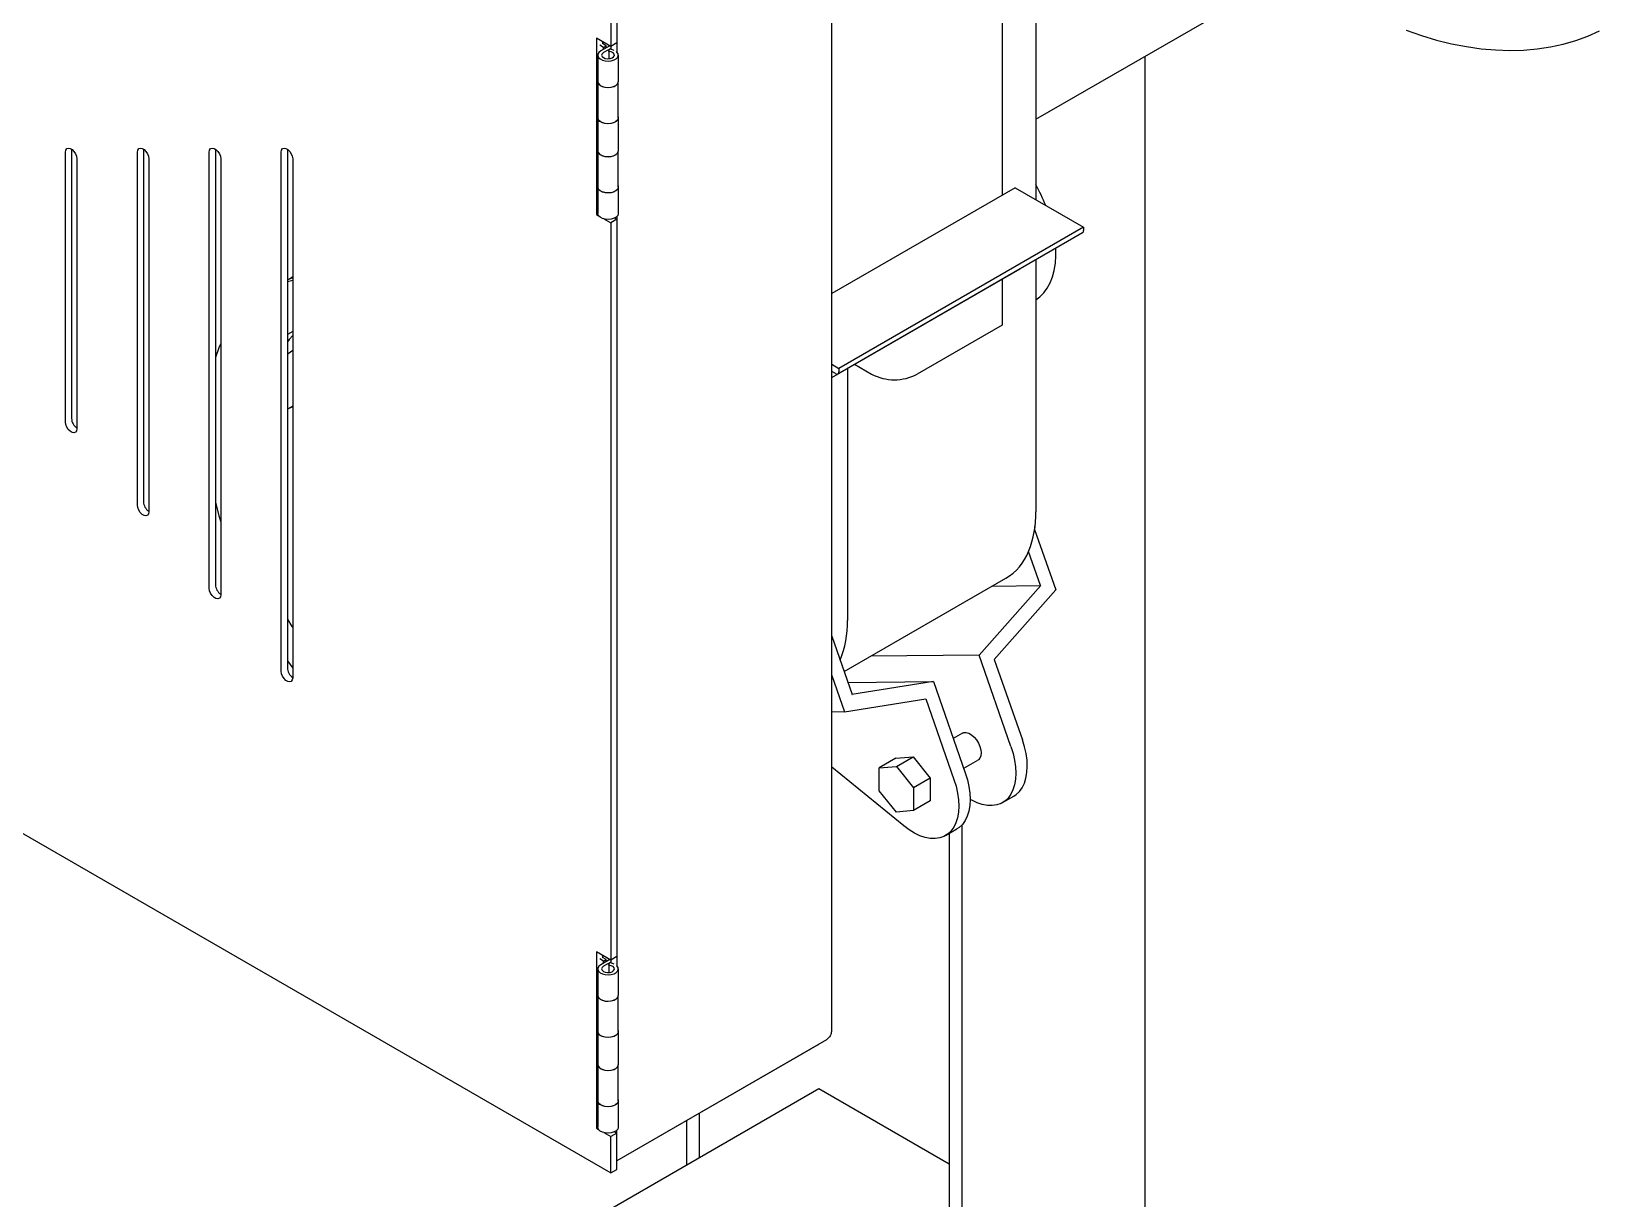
# Model space of a CAD drawing. Header units: millimetres. Extents: x 1293 to 41893, y 1011 to 26911.
# Drawn here: x 9255.8 to 9666.8, y 19295.7 to 19601.6 of the extents above; entities that cross this region are included whole.
import ezdxf

# ---------------------------------------------------------------- set-up
doc = ezdxf.new("R2010")
doc.units = ezdxf.units.MM
doc.header["$LTSCALE"] = 50

msp = doc.modelspace()

# ---------------------------------------------------------------- linework, layer by layer
at = {"color": 7, "linetype": 'Continuous', "lineweight": 25}
for p, q in [((9465.5444712, 19339.9037279), (9465.5444712, 19905.5187683)), ((9407.6418977, 19790.9696824), (9407.6418977, 19596.921441)), ((9409.2522156, 19792.6531744), (9409.2522156, 19596.2140525)), ((9510.258358, 19661.9414769), (9510.258358, 19558.7548995)), ((9519.0444498, 19637.099925), (9519.0444498, 19557.5197054)), ((9519.0444498, 19578.6000986), (9563.2135178, 19604.0983588)), ((9407.6418977, 19597.7216902), (9403.8706616, 19599.8987785)), ((9403.8706616, 19599.8987785), (9403.8706616, 19553.6281325)), ((9405.7444945, 19597.4450829), (9404.7569021, 19598.0152079)), ((9407.3688202, 19597.8793345), (9405.0129218, 19596.5193033)), ((9406.4516013, 19597.8532869), (9405.4640088, 19598.4234119)), ((9405.4809794, 19598.9691618), (9405.4809794, 19598.413615)), ((9405.7444945, 19597.4450829), (9406.4516013, 19597.8532869)), ((9405.7444945, 19596.9416312), (9405.7444945, 19597.4450829)), ((9407.6418977, 19597.1879143), (9405.7483129, 19596.0947711)), ((9406.4516013, 19597.3498353), (9406.4516013, 19597.8532869)), ((9407.1587794, 19596.3672136), (9407.3035194, 19596.96175)), ((9407.1587794, 19596.3672136), (9407.1587794, 19594.4616483)), ((9409.2522156, 19598.6513069), (9407.6418977, 19597.7216902)), ((9404.2201575, 19595.414431), (9404.2201575, 19588.5010521)), ((9409.6334909, 19588.5010521), (9409.6334909, 19595.414431)), ((9547.5823537, 19595.0746798), (9547.5823537, 19129.2124786)), ((9404.2563392, 19588.2464204), (9404.2563392, 19578.9847878)), ((9409.5896725, 19578.9847878), (9409.5896725, 19588.2210328)), ((9404.2201575, 19578.9951562), (9404.2201575, 19570.3534326)), ((9409.6334909, 19570.3534326), (9409.6334909, 19578.9951562)), ((9264.7238321, 19499.2266533), (9264.7238321, 19569.9935237)), ((9266.33415, 19570.7872655), (9266.33415, 19500.15627)), ((9267.7172508, 19568.2654599), (9267.7172508, 19497.4985895)), ((9283.580013, 19477.454001), (9283.580013, 19569.995293)), ((9285.1903308, 19570.7890348), (9285.1903308, 19478.3836177)), ((9286.5734317, 19568.2672292), (9286.5734317, 19475.7259372)), ((9302.4361938, 19455.6813487), (9302.4361938, 19569.9970624)), ((9304.0465116, 19570.7908041), (9304.0465116, 19456.6109654)), ((9305.4296125, 19568.2689985), (9305.4296125, 19453.9532849)), ((9321.2923746, 19433.9086964), (9321.2923746, 19569.9988317)), ((9322.9026925, 19570.7925735), (9322.9026925, 19434.8383131)), ((9324.2857933, 19568.2707679), (9324.2857933, 19432.1806326)), ((9404.2563392, 19570.0988009), (9404.2563392, 19560.8371682)), ((9409.5896725, 19560.8371682), (9409.5896725, 19570.0734132)), ((9404.2201575, 19560.8475366), (9404.2201575, 19553.9341577)), ((9409.6334909, 19553.9341577), (9409.6334909, 19560.8475366)), ((9513.5815785, 19560.6733539), (9465.5444712, 19532.9421221)), ((9513.5815785, 19560.6733539), (9531.5420907, 19550.3049709)), ((9404.2258177, 19553.8331598), (9403.8706616, 19553.6281325)), ((9403.8706616, 19553.6281325), (9404.4645946, 19553.2852622)), ((9405.8027825, 19552.5127428), (9407.6418977, 19551.4510442)), ((9409.2522156, 19552.3806609), (9407.6418977, 19551.4510442)), ((9407.6418977, 19551.4510442), (9407.6418977, 19357.4028028)), ((9408.6491573, 19552.7287991), (9409.2522156, 19552.3806609)), ((9409.2522156, 19553.1345362), (9409.2522156, 19356.6954143)), ((9467.1785632, 19511.8721846), (9531.289578, 19548.8826857)), ((9531.5420907, 19550.3049709), (9467.4310759, 19513.2944698)), ((9531.5420907, 19550.3049709), (9531.5420907, 19549.4407985)), ((9465.5444712, 19510.925775), (9514.9393836, 19539.440851)), ((9514.9782814, 19539.4663746), (9514.9393836, 19539.440851)), ((9519.0444498, 19541.8137236), (9519.0444498, 19475.721386)), ((9324.2857933, 19536.3597903), (9322.9026925, 19535.9920389)), ((9323.4613362, 19536.7680559), (9324.2857933, 19537.4157906)), ((9510.258358, 19536.7385524), (9510.258358, 19524.6631916)), ((9324.2857933, 19522.9556254), (9322.9026925, 19522.1541358)), ((9510.258358, 19524.6631916), (9487.9609241, 19511.7911571)), ((9465.5444712, 19514.3835835), (9467.4310759, 19513.2944698)), ((9471.5153843, 19514.3727098), (9475.9872493, 19511.7911571)), ((9466.5691127, 19511.932535), (9465.5444712, 19512.5240479)), ((9467.4310759, 19513.2944698), (9467.4310759, 19512.4302975)), ((9469.6530411, 19513.297602), (9469.6530411, 19447.2083326)), ((9324.2857933, 19503.4191628), (9322.9026925, 19502.6207156)), ((9518.7187641, 19471.1146448), (9524.2758823, 19455.2171751)), ((9518.7310455, 19471.0795108), (9518.81695, 19471.1291023)), ((9518.81695, 19471.1291023), (9518.81695, 19471.8182661)), ((9520.2788583, 19456.3601649), (9517.141514, 19465.3352909)), ((9468.7972744, 19433.8265593), (9511.1521333, 19458.2774988)), ((9504.1552948, 19438.1638853), (9520.30784, 19456.3768957)), ((9507.5869593, 19456.2193677), (9520.2788583, 19456.3601649)), ((9520.2788583, 19456.3601649), (9520.30784, 19456.3768957)), ((9524.2758823, 19455.2171751), (9508.1483201, 19437.0323346)), ((9465.5444712, 19443.1319832), (9470.8874495, 19427.8471119)), ((9176.7743621, 19435.683088), (9407.6418977, 19302.4060966)), ((9322.9026925, 19436.6699781), (9324.2857933, 19434.7053324)), ((9504.1552948, 19438.1638853), (9475.7649942, 19437.8489383)), ((9512.5245437, 19414.2216408), (9504.1552948, 19438.1638853)), ((9508.1483201, 19437.0323346), (9515.517962, 19415.9497057)), ((9465.5444712, 19432.840527), (9468.8976362, 19423.2479941)), ((9469.7842199, 19431.003165), (9492.18162, 19431.2516299)), ((9492.18162, 19431.2516299), (9470.8584679, 19427.8303808)), ((9492.18162, 19431.2516299), (9500.5508689, 19407.3093855)), ((9470.8584679, 19427.8303808), (9470.8874496, 19427.8471116)), ((9468.8976362, 19423.2479941), (9465.5444712, 19423.2107959)), ((9468.8976362, 19423.2479941), (9490.1878078, 19426.6639516)), ((9490.1878078, 19426.6639516), (9497.5574502, 19405.5813216)), ((9499.8076416, 19417.6698149), (9497.4125912, 19416.2871817)), ((9482.3822548, 19411.0955498), (9478.0238372, 19408.5794888)), ((9482.3822548, 19411.0955498), (9486.8723829, 19411.4970348)), ((9482.5139653, 19408.9809738), (9486.8723829, 19411.4970348)), ((9486.8723829, 19411.4970348), (9491.3625109, 19405.9113582)), ((9484.4476732, 19393.3693393), (9465.5444712, 19408.7958363)), ((9478.0238372, 19408.5794888), (9482.5139653, 19408.9809738)), ((9478.0238372, 19402.5923271), (9478.0238372, 19408.5794888)), ((9482.5139653, 19408.9809738), (9487.0040933, 19403.3952973)), ((9500.1423981, 19408.477914), (9503.8713113, 19410.6305697)), ((9482.5139652, 19397.0066505), (9478.0238372, 19402.5923271)), ((9491.3625109, 19405.9113582), (9487.0040933, 19403.3952973)), ((9487.0040933, 19403.3952973), (9487.0040933, 19397.4081356)), ((9491.3625109, 19405.9113582), (9491.3625109, 19399.9241965)), ((9491.3625109, 19399.9241965), (9487.0040933, 19397.4081356)), ((9510.305455, 19399.4850982), (9513.2988737, 19401.2131621)), ((9487.0040933, 19397.4081356), (9482.5139652, 19397.0066505)), ((9495.3383615, 19390.8447791), (9498.3317802, 19392.5728429)), ((9496.3350254, 19391.4201409), (9496.3350254, 19103.4988887)), ((9499.6876544, 19393.6596634), (9499.6876544, 19101.5634572)), ((9407.6418977, 19358.2030521), (9403.8706616, 19360.3801403)), ((9403.8706616, 19360.3801403), (9403.8706616, 19314.1094943)), ((9405.7444945, 19357.9264447), (9404.7569021, 19358.4965697)), ((9407.3688202, 19358.3606963), (9405.0129218, 19357.0006651)), ((9406.4516013, 19358.3346488), (9405.4640088, 19358.9047738)), ((9405.4809794, 19359.4505236), (9405.4809794, 19358.8949769)), ((9405.7444945, 19357.9264447), (9406.4516013, 19358.3346488)), ((9405.7444945, 19357.4229931), (9405.7444945, 19357.9264447)), ((9407.6418977, 19357.6692762), (9405.7483129, 19356.5761329)), ((9406.4516013, 19357.8311971), (9406.4516013, 19358.3346488)), ((9407.1587794, 19356.8485755), (9407.3035194, 19357.4431118)), ((9409.2522156, 19359.1326688), (9407.6418977, 19358.2030521)), ((9404.2201575, 19355.8957928), (9404.2201575, 19348.9824139)), ((9407.1587794, 19356.8485755), (9407.1587794, 19354.9430102)), ((9409.6334909, 19348.9824139), (9409.6334909, 19355.8957928)), ((9404.2563392, 19348.7277822), (9404.2563392, 19339.4661496)), ((9409.5896725, 19339.4661496), (9409.5896725, 19348.7023946)), ((9404.2201575, 19339.476518), (9404.2201575, 19330.8347944)), ((9464.2104402, 19337.3068777), (9409.2522156, 19305.5801699)), ((9409.6334909, 19330.8347944), (9409.6334909, 19339.476518)), ((9462.266789, 19336.184467), (9409.2522156, 19305.5798052)), ((9462.266789, 19336.184467), (9462.266789, 19336.1848317)), ((9404.2563392, 19330.5801627), (9404.2563392, 19321.3185301)), ((9409.5896725, 19321.3185301), (9409.5896725, 19330.5547751)), ((8892.667124, 18995.7519795), (9462.2100521, 19324.5421134)), ((9462.2100521, 19324.5421134), (9496.3350254, 19304.8421857)), ((9404.2201575, 19321.3288985), (9404.2201575, 19314.4155196)), ((9409.6334909, 19314.4155196), (9409.6334909, 19321.3288985)), ((9430.8390241, 19318.0416045), (9430.8390241, 19306.4320044)), ((9404.2258177, 19314.3145216), (9403.8706616, 19314.1094943)), ((9403.8706616, 19314.1094943), (9404.4645946, 19313.7666241)), ((9405.8027825, 19312.9941047), (9407.6418977, 19311.932406)), ((9409.2522156, 19312.8620227), (9407.6418977, 19311.932406)), ((9408.6491573, 19313.2101609), (9409.2522156, 19312.8620227)), ((9409.2522156, 19303.3357133), (9409.2522156, 19313.6158981)), ((9427.4863951, 19316.106173), (9427.4863951, 19304.4965729)), ((9407.6418977, 19302.4060966), (9407.6418977, 19311.932406)), ((9407.6418977, 19302.4060966), (9409.2522156, 19303.3357133))]:
    msp.add_line(p, q, dxfattribs=at)
at = {"color": 7, "linetype": 'Continuous', "lineweight": 25, "flags": 128}
for points in [[(9616.0701885, 19601.9413086), (9620.0880862, 19600.5584408), (9624.0700661, 19599.382371), (9628.0096694, 19598.4150067), (9631.9005062, 19597.6579171), (9635.7362653, 19597.1123301), (9639.5107254, 19596.7791307), (9643.217764, 19596.6588593), (9646.8513685, 19596.751711), (9650.405645, 19597.0575352), (9653.8748286, 19597.5758359), (9657.2532922, 19598.3057724), (9660.535556, 19599.2461606), (9663.716296, 19600.3954754), (9666.7903532, 19601.7518524)], [(9405.0129218, 19596.5193033), (9404.5357484, 19596.1466542), (9404.2688901, 19595.7095999), (9404.2358193, 19595.246583), (9404.439445, 19594.7983298), (9404.8618564, 19594.4042678), (9405.4658991, 19594.0990581), (9406.1984423, 19593.9095465), (9406.9950529, 19593.8524021), (9407.7856621, 19593.9326512), (9408.5007294, 19594.1432352), (9409.0773585, 19594.4656315), (9409.4648302, 19594.8714827), (9409.6290629, 19595.3250908), (9409.5556112, 19595.786557), (9409.2509356, 19596.2152917), (9409.109206, 19596.3386782)], [(9405.7483129, 19596.0947711), (9405.3934625, 19595.7914753), (9405.2604891, 19595.4336213), (9405.3686339, 19595.0729904), (9405.7022484, 19594.761766), (9406.2130587, 19594.5449819), (9406.8271506, 19594.4540069), (9407.4556653, 19594.502005), (9408.0076568, 19594.6820308), (9408.4032522, 19594.9680348), (9408.5852088, 19595.3186322), (9408.5271977, 19595.6830916), (9408.237613, 19596.0086759), (9407.7583575, 19596.2482731), (9407.1587794, 19596.3672136)], [(9408.5278408, 19596.6742932), (9408.073089, 19596.829919), (9407.3035194, 19596.96175)], [(9404.2201575, 19588.5010521), (9404.2358193, 19588.3332041), (9404.439445, 19587.8849509), (9404.8618564, 19587.4908889), (9405.4658991, 19587.1856792), (9406.1984423, 19586.9961676), (9406.9950529, 19586.9390232), (9407.7856621, 19587.0192723), (9408.5007294, 19587.2298563), (9409.0773585, 19587.5522527), (9409.4648302, 19587.9581038), (9409.6290629, 19588.4117119), (9409.6334909, 19588.5010521)], [(9404.2831211, 19588.2730534), (9404.4225073, 19587.9557593), (9404.8042528, 19587.5559059), (9405.3723603, 19587.2382741), (9406.0768601, 19587.0308021), (9406.8557855, 19586.951739), (9407.6406234, 19587.0080389), (9408.3623409, 19587.1947499), (9408.9574568, 19587.495449), (9409.3736258, 19587.8836874), (9409.5630559, 19588.2737229)], [(9409.5896725, 19579.2751755), (9409.6290629, 19578.9058159), (9409.4648302, 19578.4522079), (9409.0773585, 19578.0463567), (9408.5007294, 19577.7239604), (9407.7856621, 19577.5133763), (9406.9950529, 19577.4331273), (9406.1984423, 19577.4902717), (9405.4658991, 19577.6797833), (9404.8618564, 19577.984993), (9404.439445, 19578.3790549), (9404.2358193, 19578.8273082), (9404.2563392, 19579.2497879)], [(9409.5896725, 19578.9847878), (9409.5742422, 19578.8194203), (9409.3736258, 19578.3777915), (9408.9574568, 19577.9895531), (9408.3623409, 19577.6888539), (9407.6406234, 19577.502143), (9406.8557855, 19577.445843), (9406.0768601, 19577.5249062), (9405.3723603, 19577.7323781), (9404.8042528, 19578.05001), (9404.4225073, 19578.4498634), (9404.2607016, 19578.8967678), (9404.2563392, 19578.9847878)], [(9264.7238321, 19569.9935237), (9264.8140947, 19570.5325449), (9265.0739956, 19570.9023372), (9265.4721868, 19571.0582982), (9265.9606406, 19570.9816166), (9266.4804423, 19570.6815415), (9266.9688962, 19570.1942663), (9267.3670874, 19569.5785635), (9267.6269882, 19568.9086961), (9267.7172508, 19568.2654599)], [(9283.580013, 19569.995293), (9283.6702756, 19570.5343142), (9283.9301764, 19570.9041065), (9284.3283676, 19571.0600675), (9284.8168215, 19570.983386), (9285.3366232, 19570.6833108), (9285.825077, 19570.1960356), (9286.2232682, 19569.5803328), (9286.4831691, 19568.9104654), (9286.5734317, 19568.2672292)], [(9302.4361938, 19569.9970624), (9302.5264564, 19570.5360836), (9302.7863573, 19570.9058759), (9303.1845485, 19571.0618368), (9303.6730023, 19570.9851553), (9304.192804, 19570.6850802), (9304.6812578, 19570.1978049), (9305.079449, 19569.5821022), (9305.3393499, 19568.9122347), (9305.4296125, 19568.2689985)], [(9321.2923746, 19569.9988317), (9321.3826372, 19570.5378529), (9321.6425381, 19570.9076452), (9322.0407293, 19571.0636062), (9322.5291831, 19570.9869246), (9323.0489848, 19570.6868495), (9323.5374387, 19570.1995743), (9323.9356299, 19569.5838715), (9324.1955307, 19568.9140041), (9324.2857933, 19568.2707679)], [(9404.2201575, 19570.3534326), (9404.2358193, 19570.1855846), (9404.439445, 19569.7373313), (9404.8618564, 19569.3432694), (9405.4658991, 19569.0380597), (9406.1984423, 19568.8485481), (9406.9950529, 19568.7914037), (9407.7856621, 19568.8716528), (9408.5007294, 19569.0822368), (9409.0773585, 19569.4046331), (9409.4648302, 19569.8104843), (9409.6290629, 19570.2640923), (9409.6334909, 19570.3534326)], [(9404.2831211, 19570.1254338), (9404.4225073, 19569.8081398), (9404.8042528, 19569.4082864), (9405.3723603, 19569.0906545), (9406.0768601, 19568.8831826), (9406.8557855, 19568.8041195), (9407.6406234, 19568.8604194), (9408.3623409, 19569.0471303), (9408.9574568, 19569.3478295), (9409.3736258, 19569.7360679), (9409.5630559, 19570.1261034)], [(9409.5896725, 19561.1275559), (9409.6290629, 19560.7581964), (9409.4648302, 19560.3045883), (9409.0773585, 19559.8987372), (9408.5007294, 19559.5763408), (9407.7856621, 19559.3657568), (9406.9950529, 19559.2855077), (9406.1984423, 19559.3426521), (9405.4658991, 19559.5321638), (9404.8618564, 19559.8373734), (9404.439445, 19560.2314354), (9404.2358193, 19560.6796886), (9404.2563392, 19561.1021683)], [(9409.5896725, 19560.8371682), (9409.5742422, 19560.6718008), (9409.3736258, 19560.230172), (9408.9574568, 19559.8419336), (9408.3623409, 19559.5412344), (9407.6406234, 19559.3545234), (9406.8557855, 19559.2982235), (9406.0768601, 19559.3772866), (9405.3723603, 19559.5847586), (9404.8042528, 19559.9023904), (9404.4225073, 19560.3022438), (9404.2607016, 19560.7491483), (9404.2563392, 19560.8371682)], [(9409.6334909, 19553.9341577), (9409.6290629, 19553.8448175), (9409.4648302, 19553.3912095), (9409.0773585, 19552.9853583), (9408.5007294, 19552.662962), (9407.7856621, 19552.4523779), (9406.9950529, 19552.3721288), (9406.1984423, 19552.4292733), (9405.4658991, 19552.6187849), (9404.8618564, 19552.9239945), (9404.439445, 19553.3180565), (9404.2358193, 19553.7663097), (9404.2201575, 19553.9341577)], [(9519.0444498, 19531.2820678), (9520.0950882, 19532.0531557), (9521.1413181, 19533.0957609), (9522.049427, 19534.3239992), (9522.8114346, 19535.7270768), (9523.4206443, 19537.2926635), (9523.8717022, 19539.0070007), (9524.1606446, 19540.8550229), (9524.2849321, 19542.8204896), (9524.2474406, 19544.8173463)], [(9322.9026925, 19536.5497593), (9323.8683187, 19536.9178595), (9324.2857933, 19537.0636589)], [(9324.2857933, 19521.9004743), (9323.4068523, 19520.9144835), (9322.9026925, 19520.2954346)], [(9305.4296125, 19519.7929151), (9304.963801, 19518.6883504), (9304.0465116, 19516.1807073)], [(9324.2857933, 19517.9975173), (9323.0737523, 19517.0795326), (9322.9026925, 19516.9379374)], [(9324.2857933, 19503.2478376), (9324.072708, 19503.1594653), (9322.9026925, 19502.6061413)], [(9267.7172508, 19497.4985895), (9267.6269882, 19496.9595683), (9267.3670874, 19496.589776), (9266.9688962, 19496.433815), (9266.4804423, 19496.5104966), (9265.9606406, 19496.8105717), (9265.4721868, 19497.2978469), (9265.0739956, 19497.9135497), (9264.8140947, 19498.5834171), (9264.7238321, 19499.2266533)], [(9286.5734317, 19475.7259372), (9286.4831691, 19475.186916), (9286.2232682, 19474.8171237), (9285.825077, 19474.6611627), (9285.3366232, 19474.7378443), (9284.8168215, 19475.0379194), (9284.3283676, 19475.5251946), (9283.9301764, 19476.1408974), (9283.6702756, 19476.8107648), (9283.580013, 19477.454001)], [(9304.0465116, 19478.2521927), (9304.963801, 19474.6854699), (9305.4296125, 19473.0430906)], [(9305.4296125, 19453.9532849), (9305.3393499, 19453.4142637), (9305.079449, 19453.0444714), (9304.6812578, 19452.8885104), (9304.192804, 19452.9651919), (9303.6730023, 19453.2652671), (9303.1845485, 19453.7525423), (9302.7863573, 19454.3682451), (9302.5264564, 19455.0381125), (9302.4361938, 19455.6813487)], [(9322.9026925, 19447.5910459), (9324.072708, 19445.6868507), (9324.2857933, 19445.3524552)], [(9324.2857933, 19432.1806326), (9324.1955307, 19431.6416113), (9323.9356299, 19431.271819), (9323.5374387, 19431.1158581), (9323.0489848, 19431.1925396), (9322.5291831, 19431.4926148), (9322.0407293, 19431.97989), (9321.6425381, 19432.5955927), (9321.3826372, 19433.2654602), (9321.2923746, 19433.9086964)], [(9499.8076416, 19417.6698149), (9500.207039, 19417.823586), (9500.8204547, 19417.8412393), (9501.4930923, 19417.6443824), (9502.1858605, 19417.2444559), (9502.8584981, 19416.664702), (9503.4719138, 19415.9388139), (9503.9904582, 19415.1089777), (9504.3839954, 19414.2234203), (9504.6296544, 19413.3336072), (9504.7131584, 19412.491251), (9504.6296544, 19411.7453065), (9504.3839954, 19411.1391252), (9503.9904582, 19410.7079362), (9503.8713113, 19410.6305697)], [(9513.2988737, 19401.2131621), (9513.895481, 19401.6099399), (9514.7540506, 19402.4097123), (9515.4745257, 19403.3969558), (9516.046878, 19404.557929), (9516.4631407, 19405.8764719), (9516.7175199, 19407.3342315), (9516.8064747, 19408.9109169), (9516.7287671, 19410.5845821), (9516.4854786, 19412.3319309), (9516.0799956, 19414.1286417), (9515.517962, 19415.9497057)], [(9512.5245437, 19414.2216408), (9513.0865771, 19412.4005769), (9513.49206, 19410.6038662), (9513.7353485, 19408.8565174), (9513.813056, 19407.1828523), (9513.7241011, 19405.606167), (9513.4697219, 19404.1484075), (9513.0534591, 19402.8298647), (9512.4811068, 19401.6688916), (9511.7606316, 19400.6816482), (9510.902062, 19399.8818759), (9509.9173487, 19399.2807069), (9508.8201978, 19398.8865092), (9507.6258811, 19398.7047694), (9506.3510223, 19398.7380174), (9505.0133664, 19398.9857903), (9503.6315326, 19399.4446394), (9502.2247548, 19400.1081778), (9501.8394763, 19400.3234347)], [(9500.5508689, 19407.3093855), (9501.1129023, 19405.4883215), (9501.5183852, 19403.6916107), (9501.7616737, 19401.9442619), (9501.8393812, 19400.2705968), (9501.7504263, 19398.6939114), (9501.496047, 19397.2361519), (9501.0797841, 19395.9176091), (9500.5074318, 19394.756636), (9499.7869566, 19393.7693926), (9498.9283869, 19392.9696203), (9498.3317802, 19392.5728429)], [(9497.5574502, 19405.5813216), (9498.1194836, 19403.7602577), (9498.5249665, 19401.963547), (9498.7682549, 19400.2161982), (9498.8459625, 19398.5425332), (9498.7570076, 19396.9658478), (9498.5026283, 19395.5080883), (9498.0863655, 19394.1895455), (9497.5140132, 19393.0285725), (9496.7935381, 19392.041329), (9495.9349685, 19391.2415567), (9494.9502551, 19390.6403878), (9493.8531043, 19390.24619), (9492.6587875, 19390.0644502), (9491.3839287, 19390.0976982), (9490.0462729, 19390.3454712), (9488.664439, 19390.8043202), (9487.2576612, 19391.4678587), (9485.8455207, 19392.3268505), (9484.4476732, 19393.3693393)], [(9408.5278408, 19357.155655), (9408.073089, 19357.3112808), (9407.3035194, 19357.4431118)], [(9405.0129218, 19357.0006651), (9404.5357484, 19356.628016), (9404.2688901, 19356.1909617), (9404.2358193, 19355.7279448), (9404.439445, 19355.2796916), (9404.8618564, 19354.8856296), (9405.4658991, 19354.58042), (9406.1984423, 19354.3909084), (9406.9950529, 19354.3337639), (9407.7856621, 19354.414013), (9408.5007294, 19354.624597), (9409.0773585, 19354.9469934), (9409.4648302, 19355.3528446), (9409.6290629, 19355.8064526), (9409.5556112, 19356.2679188), (9409.2509356, 19356.6966535), (9409.109206, 19356.8200401)], [(9405.7483129, 19356.5761329), (9405.3934625, 19356.2728371), (9405.2604891, 19355.9149831), (9405.3686339, 19355.5543523), (9405.7022484, 19355.2431278), (9406.2130587, 19355.0263438), (9406.8271506, 19354.9353688), (9407.4556653, 19354.9833668), (9408.0076568, 19355.1633927), (9408.4032522, 19355.4493966), (9408.5852088, 19355.799994), (9408.5271977, 19356.1644534), (9408.237613, 19356.4900377), (9407.7583575, 19356.729635), (9407.1587794, 19356.8485755)], [(9404.2201575, 19348.9824139), (9404.2358193, 19348.814566), (9404.439445, 19348.3663127), (9404.8618564, 19347.9722508), (9405.4658991, 19347.6670411), (9406.1984423, 19347.4775295), (9406.9950529, 19347.4203851), (9407.7856621, 19347.5006341), (9408.5007294, 19347.7112182), (9409.0773585, 19348.0336145), (9409.4648302, 19348.4394657), (9409.6290629, 19348.8930737), (9409.6334909, 19348.9824139)], [(9404.2831211, 19348.7544152), (9404.4225073, 19348.4371212), (9404.8042528, 19348.0372678), (9405.3723603, 19347.7196359), (9406.0768601, 19347.512164), (9406.8557855, 19347.4331008), (9407.6406234, 19347.4894008), (9408.3623409, 19347.6761117), (9408.9574568, 19347.9768109), (9409.3736258, 19348.3650493), (9409.5630559, 19348.7550848)], [(9409.5896725, 19339.7565373), (9409.6290629, 19339.3871778), (9409.4648302, 19338.9335697), (9409.0773585, 19338.5277186), (9408.5007294, 19338.2053222), (9407.7856621, 19337.9947382), (9406.9950529, 19337.9144891), (9406.1984423, 19337.9716335), (9405.4658991, 19338.1611451), (9404.8618564, 19338.4663548), (9404.439445, 19338.8604168), (9404.2358193, 19339.30867), (9404.2563392, 19339.7311497)], [(9409.5896725, 19339.4661496), (9409.5742422, 19339.3007821), (9409.3736258, 19338.8591533), (9408.9574568, 19338.4709149), (9408.3623409, 19338.1702158), (9407.6406234, 19337.9835048), (9406.8557855, 19337.9272049), (9406.0768601, 19338.006268), (9405.3723603, 19338.21374), (9404.8042528, 19338.5313718), (9404.4225073, 19338.9312252), (9404.2607016, 19339.3781297), (9404.2563392, 19339.4661496)], [(9404.2201575, 19330.8347944), (9404.2358193, 19330.6669464), (9404.439445, 19330.2186932), (9404.8618564, 19329.8246312), (9405.4658991, 19329.5194215), (9406.1984423, 19329.3299099), (9406.9950529, 19329.2727655), (9407.7856621, 19329.3530146), (9408.5007294, 19329.5635986), (9409.0773585, 19329.885995), (9409.4648302, 19330.2918461), (9409.6290629, 19330.7454542), (9409.6334909, 19330.8347944)], [(9404.2831211, 19330.6067957), (9404.4225073, 19330.2895016), (9404.8042528, 19329.8896482), (9405.3723603, 19329.5720164), (9406.0768601, 19329.3645444), (9406.8557855, 19329.2854813), (9407.6406234, 19329.3417812), (9408.3623409, 19329.5284922), (9408.9574568, 19329.8291914), (9409.3736258, 19330.2174297), (9409.5630559, 19330.6074652)], [(9409.5896725, 19321.6089178), (9409.6290629, 19321.2395582), (9409.4648302, 19320.7859502), (9409.0773585, 19320.380099), (9408.5007294, 19320.0577027), (9407.7856621, 19319.8471186), (9406.9950529, 19319.7668696), (9406.1984423, 19319.824014), (9405.4658991, 19320.0135256), (9404.8618564, 19320.3187353), (9404.439445, 19320.7127972), (9404.2358193, 19321.1610505), (9404.2563392, 19321.5835302)], [(9409.5896725, 19321.3185301), (9409.5742422, 19321.1531626), (9409.3736258, 19320.7115338), (9408.9574568, 19320.3232954), (9408.3623409, 19320.0225962), (9407.6406234, 19319.8358853), (9406.8557855, 19319.7795853), (9406.0768601, 19319.8586485), (9405.3723603, 19320.0661204), (9404.8042528, 19320.3837523), (9404.4225073, 19320.7836057), (9404.2607016, 19321.2305101), (9404.2563392, 19321.3185301)], [(9409.6334909, 19314.4155196), (9409.6290629, 19314.3261794), (9409.4648302, 19313.8725713), (9409.0773585, 19313.4667201), (9408.5007294, 19313.1443238), (9407.7856621, 19312.9337398), (9406.9950529, 19312.8534907), (9406.1984423, 19312.9106351), (9405.4658991, 19313.1001467), (9404.8618564, 19313.4053564), (9404.439445, 19313.7994184), (9404.2358193, 19314.2476716), (9404.2201575, 19314.4155196)]]:
    msp.add_lwpolyline(points, dxfattribs=at)
at = {"color": 7, "linetype": 'Continuous', "lineweight": 25}
for centre, radius, start, end in [((9479.6690399, 19539.2997946), 45.1686487, 21.739850207, 29.338289143), ((9530.96223, 19549.366971), 0.5845416, 304.056350642, 7.255829752), ((9466.9055962, 19512.3450562), 0.5323485, 230.796714764, 9.214036991), ((9481.9740867, 19523.2822336), 12.957124, 242.480539004, 297.519460996), ((9269.5622103, 19500.2865328), 3.2306875, 182.310816961, 235.174894333), ((9288.4183911, 19478.5138804), 3.2306875, 182.310816961, 235.174894333), ((9492.6233511, 19475.194873), 26.4263443, 338.093273529, 1.141624609), ((9503.7142016, 19470.6597225), 14.4444554, 300.992999726, 338.369822671), ((9307.2745719, 19456.7412281), 3.2306875, 182.310816961, 235.174894333), ((9443.2319432, 19446.6818196), 26.4263435, 338.093272926, 1.141624825), ((9326.1307528, 19434.9685758), 3.2306875, 182.310816961, 235.174894333)]:
    msp.add_arc(centre, radius, start, end, dxfattribs=at)
msp.add_open_spline([(9465.4921726, 19339.9062888), (9465.4832104, 19339.5980165), (9465.4622036, 19338.8754464), (9464.9204047, 19337.9868964), (9464.3906244, 19337.4794619), (9464.2104402, 19337.3068777)], degree=3, knots=[0, 0, 0, 0, 0.3293148985, 0.7718924807, 1, 1, 1, 1], dxfattribs=at)

doc.saveas('drawing.dxf')
